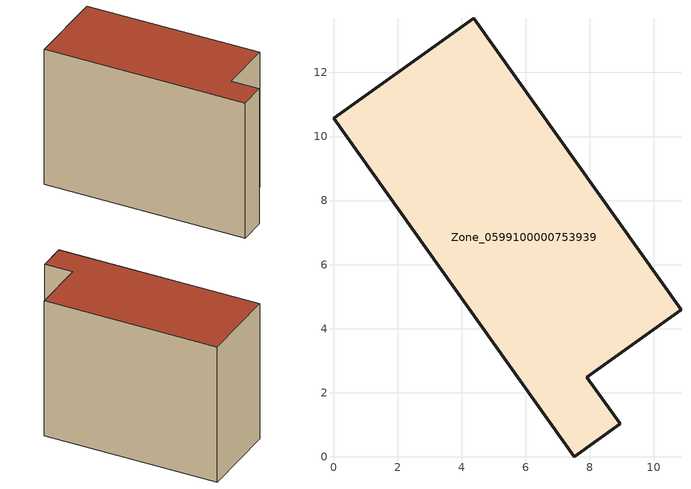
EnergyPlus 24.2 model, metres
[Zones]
Zone_0599100000753939
 floor ground (C_G): 0,10.58 4.39,13.69 10.85,4.59 7.91,2.49 8.96,1.03 7.51,0 z0
 wall outside (C_F): 4.39,13.69 0,10.58 7.51,0 8.96,1.03 7.91,2.49 10.85,4.59 4.39,13.69 z0:9.07
 roof outside (C_R): 0,10.58 7.51,0 8.96,1.03 7.91,2.49 10.85,4.59 4.39,13.69 z9.07
[BUILDING]
Pand.0599100000753939: North Axis=0; Terrain=City; Loads Convergence Tolerance Value=0.04; Temperature Convergence Tolerance Value=0.4; Solar Distribution=FullExterior; Maximum Number of Warmup Days=25; Minimum Number of Warmup Days=1
[Site:Location]
Rotterdam.The.Hague.AP_ZH_NLD Design_Conditions: Latitude=51.96; Longitude=4.45; Time Zone=1; Elevation=-4.5
[SITE:GROUNDTEMPERATURE:BUILDINGSURFACE]
18, 18, 18, 18, 18, 18, 18, 18, 18, 18, 18, 18
[MATERIAL] Thermal Absorptance=0.9; Solar Absorptance=0.7; Visible Absorptance=0.7
Name | Roughness | Thickness | Conductivity | Density | Specific Heat
G.TC.2006-2014 | MediumSmooth | 0.15 | 0.06 | 540 | 1210
F.TC.2006-2014 | Rough | 0.3 | 0.12 | 1920 | 840
R.TC.2006-2014 | MediumRough | 0.2 | 0.08 | 1500 | 1000
[CONSTRUCTION]
C_G: G.TC.2006-2014
C_F: F.TC.2006-2014
C_R: R.TC.2006-2014
[ZONE]
Zone_0599100000753939: Type=1; Multiplier=1; Ceiling Height=Autocalculate; Volume=Autocalculate; Floor Area=autocalculate; Part of Total Floor Area=Yes
[ZONEINFILTRATION:DESIGNFLOWRATE]
Infil_Zone_0599100000753939: Zone or ZoneList or Space or SpaceList=Zone_0599100000753939; Schedule=AlwaysOn; Design Flow Rate Calculation Method=Flow/Area; Flow Rate per Floor Area=0.0015; Constant Term Coefficient=1; Temperature Term Coefficient=0; Velocity Term Coefficient=0; Velocity Squared Term Coefficient=0
[HVACTEMPLATE:ZONE:IDEALLOADSAIRSYSTEM]
Zone_0599100000753939: Maximum Heating Supply Air Temperature=50; Minimum Cooling Supply Air Temperature=13; Maximum Heating Supply Air Humidity Ratio=0.0156; Minimum Cooling Supply Air Humidity Ratio=0.0077; Heating Limit=NoLimit; Cooling Limit=NoLimit; Dehumidification Control Type=ConstantSensibleHeatRatio; Cooling Sensible Heat Ratio=0.7; Dehumidification Setpoint=60; Humidification Control Type=None; Humidification Setpoint=30; Outdoor Air Method=None; Outdoor Air Flow Rate per Person=0.00944; Outdoor Air Flow Rate per Zone Floor Area=0; Outdoor Air Flow Rate per Zone=0; Demand Controlled Ventilation Type=None; Outdoor Air Economizer Type=NoEconomizer; Heat Recovery Type=None; Sensible Heat Recovery Effectiveness=0.7; Latent Heat Recovery Effectiveness=0.65
[ZONECONTROL:THERMOSTAT]
ThermostatControl_Zone_0599100000753939: Zone or ZoneList=Zone_0599100000753939; Control Type Schedule=DualSetpointControlType; Control 1=Thermostat_Zone_0599100000753939; Temperature Difference Between Cutout And Setpoint=0
[THERMOSTATSETPOINT:DUALSETPOINT]
Thermostat_Zone_0599100000753939: Heating Setpoint Temperature Schedule=HeatingSetpoint_Zone_0599100000753939; Cooling Setpoint Temperature Schedule=CoolingSetpoint_Zone_0599100000753939
[SCHEDULE:COMPACT]
HeatingSetpoint_Zone_0599100000753939: Through: 12/31, For: AllDays, Until: 24:00, 21
CoolingSetpoint_Zone_0599100000753939: Through: 12/31, For: AllDays, Until: 24:00, 24
DualSetpointControlType: Through: 12/31, For: AllDays, Until: 24:00, 4
AlwaysOn: Through: 12/31, For: AllDays, Until: 24:00, 1
